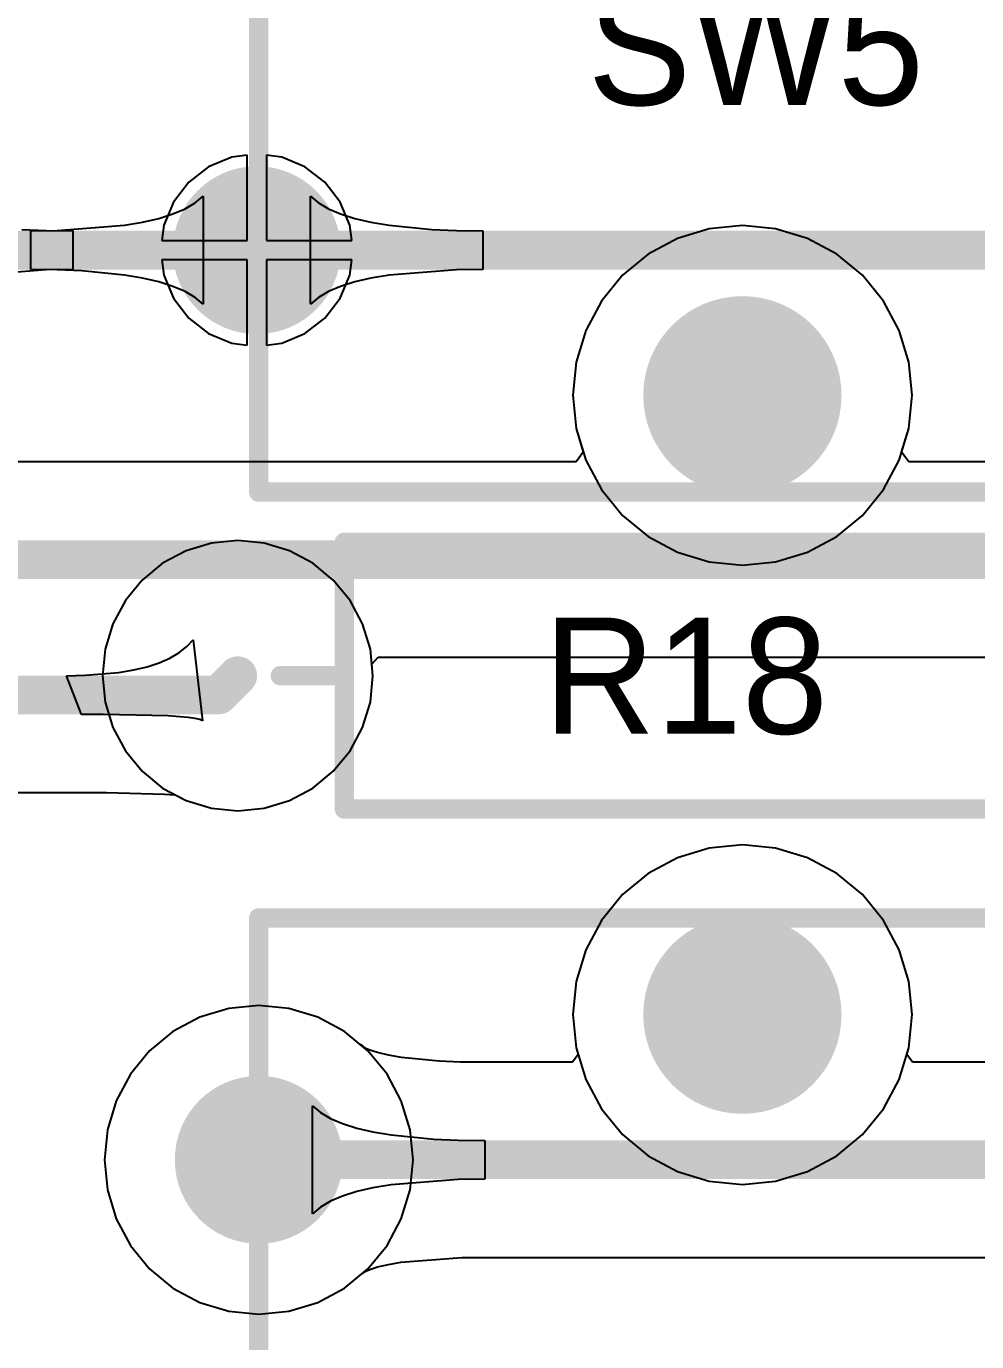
# Model space of a CAD drawing. Header units: millimetres. Extents: x 0 to 140, y 0 to 130.
# Drawn here: x 51.51 to 63.98, y 46 to 63.26 of the extents above; entities that cross this region are included whole.
import ezdxf

# ---------------------------------------------------------------- set-up
doc = ezdxf.new("R2010")
doc.units = ezdxf.units.MM
for name, color, linetype in [('BottomLayer', 5, 'Continuous'), ('BottomSolder', 6, 'Continuous'), ('MultiLayer', 9, 'Continuous'), ('PadHoleLayer', 156, 'Continuous'), ('TopLayer', 1, 'Continuous'), ('TopOverlay', 2, 'Continuous'), ('TopSolder', 216, 'Continuous')]:
    doc.layers.add(name, color=color, linetype=linetype)

# ---------------------------------------------------------------- blocks, each defined once
blk = doc.blocks.new('SW_4P_B_22')
at = {"layer": 'BottomLayer'}
h = blk.add_hatch(color=5, dxfattribs=at)
edge = h.paths.add_edge_path()
edge.add_arc((-0.0254, 4.445), 1.2, 0, 360)
h = blk.add_hatch(color=5, dxfattribs=at)
edge = h.paths.add_edge_path()
edge.add_arc((-6.3754, 2.54), 1, 0, 360)
h = blk.add_hatch(color=5, dxfattribs=at)
edge = h.paths.add_edge_path()
edge.add_arc((6.35, 2.54), 1, 0, 360)
h = blk.add_hatch(color=5, dxfattribs=at)
edge = h.paths.add_edge_path()
edge.add_arc((-6.3754, -2.54), 1, 0, 360)
h = blk.add_hatch(color=5, dxfattribs=at)
edge = h.paths.add_edge_path()
edge.add_arc((6.3246, -2.54), 1, 0, 360)
h = blk.add_hatch(color=5, dxfattribs=at)
edge = h.paths.add_edge_path()
edge.add_arc((-0.0254, -4.445), 1.2, 0, 360)
at = {"layer": 'BottomSolder'}
h = blk.add_hatch(color=6, dxfattribs=at)
edge = h.paths.add_edge_path()
edge.add_arc((-0.0254, 4.445), 1.3016, 0, 360)
h = blk.add_hatch(color=6, dxfattribs=at)
edge = h.paths.add_edge_path()
edge.add_arc((-6.3754, 2.54), 1.1016, 0, 360)
h = blk.add_hatch(color=6, dxfattribs=at)
edge = h.paths.add_edge_path()
edge.add_arc((6.35, 2.54), 1.1016, 0, 360)
h = blk.add_hatch(color=6, dxfattribs=at)
edge = h.paths.add_edge_path()
edge.add_arc((-6.3754, -2.54), 1.1016, 0, 360)
h = blk.add_hatch(color=6, dxfattribs=at)
edge = h.paths.add_edge_path()
edge.add_arc((6.3246, -2.54), 1.1016, 0, 360)
h = blk.add_hatch(color=6, dxfattribs=at)
edge = h.paths.add_edge_path()
edge.add_arc((-0.0254, -4.445), 1.3016, 0, 360)
at = {"layer": 'MultiLayer'}
h = blk.add_hatch(color=9, dxfattribs=at)
edge = h.paths.add_edge_path()
edge.add_arc((-0.0254, 4.445), 1.2, 0, 360)
h = blk.add_hatch(color=9, dxfattribs=at)
edge = h.paths.add_edge_path()
edge.add_arc((-6.3754, 2.54), 1, 0, 360)
h = blk.add_hatch(color=9, dxfattribs=at)
edge = h.paths.add_edge_path()
edge.add_arc((6.35, 2.54), 1, 0, 360)
h = blk.add_hatch(color=9, dxfattribs=at)
edge = h.paths.add_edge_path()
edge.add_arc((-6.3754, -2.54), 1, 0, 360)
h = blk.add_hatch(color=9, dxfattribs=at)
edge = h.paths.add_edge_path()
edge.add_arc((6.3246, -2.54), 1, 0, 360)
h = blk.add_hatch(color=9, dxfattribs=at)
edge = h.paths.add_edge_path()
edge.add_arc((-0.0254, -4.445), 1.2, 0, 360)
at = {"layer": 'PadHoleLayer'}
h = blk.add_hatch(color=156, dxfattribs=at)
edge = h.paths.add_edge_path()
edge.add_arc((-0.0254, 4.445), 1, 0, 360)
h = blk.add_hatch(color=156, dxfattribs=at)
edge = h.paths.add_edge_path()
edge.add_arc((-6.3754, 2.54), 0.6, 0, 360)
h = blk.add_hatch(color=156, dxfattribs=at)
edge = h.paths.add_edge_path()
edge.add_arc((6.35, 2.54), 0.6, 0, 360)
h = blk.add_hatch(color=156, dxfattribs=at)
edge = h.paths.add_edge_path()
edge.add_arc((-6.3754, -2.54), 0.6, 0, 360)
h = blk.add_hatch(color=156, dxfattribs=at)
edge = h.paths.add_edge_path()
edge.add_arc((6.3246, -2.54), 0.6, 0, 360)
h = blk.add_hatch(color=156, dxfattribs=at)
edge = h.paths.add_edge_path()
edge.add_arc((-0.0254, -4.445), 1, 0, 360)
at = {"layer": 'TopLayer'}
h = blk.add_hatch(color=1, dxfattribs=at)
edge = h.paths.add_edge_path()
edge.add_arc((-0.0254, 4.445), 1.2, 0, 360)
h = blk.add_hatch(color=1, dxfattribs=at)
edge = h.paths.add_edge_path()
edge.add_arc((-6.3754, 2.54), 1, 0, 360)
h = blk.add_hatch(color=1, dxfattribs=at)
edge = h.paths.add_edge_path()
edge.add_arc((6.35, 2.54), 1, 0, 360)
h = blk.add_hatch(color=1, dxfattribs=at)
edge = h.paths.add_edge_path()
edge.add_arc((-6.3754, -2.54), 1, 0, 360)
h = blk.add_hatch(color=1, dxfattribs=at)
edge = h.paths.add_edge_path()
edge.add_arc((6.3246, -2.54), 1, 0, 360)
h = blk.add_hatch(color=1, dxfattribs=at)
edge = h.paths.add_edge_path()
edge.add_arc((-0.0254, -4.445), 1.2, 0, 360)
at = {"layer": 'TopSolder'}
h = blk.add_hatch(color=216, dxfattribs=at)
edge = h.paths.add_edge_path()
edge.add_arc((-0.0254, 4.445), 1.3016, 0, 360)
h = blk.add_hatch(color=216, dxfattribs=at)
edge = h.paths.add_edge_path()
edge.add_arc((-6.3754, 2.54), 1.1016, 0, 360)
h = blk.add_hatch(color=216, dxfattribs=at)
edge = h.paths.add_edge_path()
edge.add_arc((6.35, 2.54), 1.1016, 0, 360)
h = blk.add_hatch(color=216, dxfattribs=at)
edge = h.paths.add_edge_path()
edge.add_arc((-6.3754, -2.54), 1.1016, 0, 360)
h = blk.add_hatch(color=216, dxfattribs=at)
edge = h.paths.add_edge_path()
edge.add_arc((6.3246, -2.54), 1.1016, 0, 360)
h = blk.add_hatch(color=216, dxfattribs=at)
edge = h.paths.add_edge_path()
edge.add_arc((-0.0254, -4.445), 1.3016, 0, 360)
at = {"layer": 'TopOverlay', "const_width": 0.254}
for points in [[(6.3246, 5.715), (-6.3754, 5.715)], [(-6.3754, 5.715), (-6.3754, -5.715)], [(6.3246, 5.715), (6.3246, -5.715)], [(6.3246, -5.715), (-6.3754, -5.715)]]:
    blk.add_lwpolyline(points, dxfattribs=at)
at = {"layer": 'TopOverlay', "const_width": 0.127}
for points in [[(-6.4389, 5.715, 1), (-6.3119, 5.715, 1)], [(-6.4389, 5.715, 1), (-6.3119, 5.715, 1)], [(6.2611, 5.715, 1), (6.3881, 5.715, 1)], [(6.2611, 5.715, 1), (6.3881, 5.715, 1)], [(-6.4389, -5.715, 1), (-6.3119, -5.715, 1)], [(-6.4389, -5.715, 1), (-6.3119, -5.715, 1)], [(6.2611, -5.715, 1), (6.3881, -5.715, 1)], [(6.2611, -5.715, 1), (6.3881, -5.715, 1)]]:
    blk.add_lwpolyline(points, format="xyb", close=True, dxfattribs=at)
blk = doc.blocks.new('_________1_2__33')
at = {"layer": 'BottomLayer'}
h = blk.add_hatch(color=5, dxfattribs=at)
edge = h.paths.add_edge_path()
edge.add_arc((-6.4, 0), 0.75, 0, 360)
h = blk.add_hatch(color=5, dxfattribs=at)
edge = h.paths.add_edge_path()
edge.add_arc((6.4, 0), 0.75, 0, 360)
at = {"layer": 'BottomSolder'}
h = blk.add_hatch(color=6, dxfattribs=at)
edge = h.paths.add_edge_path()
edge.add_arc((-6.4, 0), 0.852, 0, 360)
h = blk.add_hatch(color=6, dxfattribs=at)
edge = h.paths.add_edge_path()
edge.add_arc((6.4, 0), 0.852, 0, 360)
at = {"layer": 'MultiLayer'}
h = blk.add_hatch(color=9, dxfattribs=at)
edge = h.paths.add_edge_path()
edge.add_arc((-6.4, 0), 0.75, 0, 360)
h = blk.add_hatch(color=9, dxfattribs=at)
edge = h.paths.add_edge_path()
edge.add_arc((6.4, 0), 0.75, 0, 360)
at = {"layer": 'PadHoleLayer'}
h = blk.add_hatch(color=156, dxfattribs=at)
edge = h.paths.add_edge_path()
edge.add_arc((-6.4, 0), 0.35, 0, 360)
h = blk.add_hatch(color=156, dxfattribs=at)
edge = h.paths.add_edge_path()
edge.add_arc((6.4, 0), 0.35, 0, 360)
at = {"layer": 'TopLayer'}
h = blk.add_hatch(color=1, dxfattribs=at)
edge = h.paths.add_edge_path()
edge.add_arc((-6.4, 0), 0.75, 0, 360)
h = blk.add_hatch(color=1, dxfattribs=at)
edge = h.paths.add_edge_path()
edge.add_arc((6.4, 0), 0.75, 0, 360)
at = {"layer": 'TopSolder'}
h = blk.add_hatch(color=216, dxfattribs=at)
edge = h.paths.add_edge_path()
edge.add_arc((-6.4, 0), 0.852, 0, 360)
h = blk.add_hatch(color=216, dxfattribs=at)
edge = h.paths.add_edge_path()
edge.add_arc((6.4, 0), 0.852, 0, 360)
at = {"layer": 'TopOverlay', "const_width": 0.254}
for points in [[(-5, -1.75), (-5, 1.75)], [(-5, 1.75), (5, 1.75)], [(5, -1.75), (5, 1.75)], [(-5.842, 0), (-5.08, 0)], [(5.08, 0), (5.842, 0)], [(-5, -1.75), (5, -1.75)]]:
    blk.add_lwpolyline(points, dxfattribs=at)
at = {"layer": 'TopOverlay', "const_width": 0.127}
for points in [[(-5.064, 1.75, 1), (-4.937, 1.75, 1)], [(-5.064, 1.75, 1), (-4.937, 1.75, 1)], [(4.937, 1.75, 1), (5.064, 1.75, 1)], [(4.937, 1.75, 1), (5.064, 1.75, 1)], [(-5.905, 0, 1), (-5.779, 0, 1)], [(-5.144, 0, 1), (-5.016, 0, 1)], [(5.016, 0, 1), (5.144, 0, 1)], [(5.779, 0, 1), (5.905, 0, 1)], [(-5.064, -1.75, 1), (-4.937, -1.75, 1)], [(-5.064, -1.75, 1), (-4.937, -1.75, 1)], [(4.937, -1.75, 1), (5.064, -1.75, 1)], [(4.937, -1.75, 1), (5.064, -1.75, 1)]]:
    blk.add_lwpolyline(points, format="xyb", close=True, dxfattribs=at)
blk = doc.blocks.new('SW_4P_B_44')
at = {"layer": 'BottomLayer'}
h = blk.add_hatch(color=5, dxfattribs=at)
edge = h.paths.add_edge_path()
edge.add_arc((-0.0254, 4.445), 1.2, 0, 360)
h = blk.add_hatch(color=5, dxfattribs=at)
edge = h.paths.add_edge_path()
edge.add_arc((-6.3754, 2.54), 1, 0, 360)
h = blk.add_hatch(color=5, dxfattribs=at)
edge = h.paths.add_edge_path()
edge.add_arc((6.35, 2.54), 1, 0, 360)
h = blk.add_hatch(color=5, dxfattribs=at)
edge = h.paths.add_edge_path()
edge.add_arc((-6.3754, -2.54), 1, 0, 360)
h = blk.add_hatch(color=5, dxfattribs=at)
edge = h.paths.add_edge_path()
edge.add_arc((6.3246, -2.54), 1, 0, 360)
h = blk.add_hatch(color=5, dxfattribs=at)
edge = h.paths.add_edge_path()
edge.add_arc((-0.0254, -4.445), 1.2, 0, 360)
at = {"layer": 'BottomSolder'}
h = blk.add_hatch(color=6, dxfattribs=at)
edge = h.paths.add_edge_path()
edge.add_arc((-0.0254, 4.445), 1.3016, 0, 360)
h = blk.add_hatch(color=6, dxfattribs=at)
edge = h.paths.add_edge_path()
edge.add_arc((-6.3754, 2.54), 1.1016, 0, 360)
h = blk.add_hatch(color=6, dxfattribs=at)
edge = h.paths.add_edge_path()
edge.add_arc((6.35, 2.54), 1.1016, 0, 360)
h = blk.add_hatch(color=6, dxfattribs=at)
edge = h.paths.add_edge_path()
edge.add_arc((-6.3754, -2.54), 1.1016, 0, 360)
h = blk.add_hatch(color=6, dxfattribs=at)
edge = h.paths.add_edge_path()
edge.add_arc((6.3246, -2.54), 1.1016, 0, 360)
h = blk.add_hatch(color=6, dxfattribs=at)
edge = h.paths.add_edge_path()
edge.add_arc((-0.0254, -4.445), 1.3016, 0, 360)
at = {"layer": 'MultiLayer'}
h = blk.add_hatch(color=9, dxfattribs=at)
edge = h.paths.add_edge_path()
edge.add_arc((-0.0254, 4.445), 1.2, 0, 360)
h = blk.add_hatch(color=9, dxfattribs=at)
edge = h.paths.add_edge_path()
edge.add_arc((-6.3754, 2.54), 1, 0, 360)
h = blk.add_hatch(color=9, dxfattribs=at)
edge = h.paths.add_edge_path()
edge.add_arc((6.35, 2.54), 1, 0, 360)
h = blk.add_hatch(color=9, dxfattribs=at)
edge = h.paths.add_edge_path()
edge.add_arc((-6.3754, -2.54), 1, 0, 360)
h = blk.add_hatch(color=9, dxfattribs=at)
edge = h.paths.add_edge_path()
edge.add_arc((6.3246, -2.54), 1, 0, 360)
h = blk.add_hatch(color=9, dxfattribs=at)
edge = h.paths.add_edge_path()
edge.add_arc((-0.0254, -4.445), 1.2, 0, 360)
at = {"layer": 'PadHoleLayer'}
h = blk.add_hatch(color=156, dxfattribs=at)
edge = h.paths.add_edge_path()
edge.add_arc((-0.0254, 4.445), 1, 0, 360)
h = blk.add_hatch(color=156, dxfattribs=at)
edge = h.paths.add_edge_path()
edge.add_arc((-6.3754, 2.54), 0.6, 0, 360)
h = blk.add_hatch(color=156, dxfattribs=at)
edge = h.paths.add_edge_path()
edge.add_arc((6.35, 2.54), 0.6, 0, 360)
h = blk.add_hatch(color=156, dxfattribs=at)
edge = h.paths.add_edge_path()
edge.add_arc((-6.3754, -2.54), 0.6, 0, 360)
h = blk.add_hatch(color=156, dxfattribs=at)
edge = h.paths.add_edge_path()
edge.add_arc((6.3246, -2.54), 0.6, 0, 360)
h = blk.add_hatch(color=156, dxfattribs=at)
edge = h.paths.add_edge_path()
edge.add_arc((-0.0254, -4.445), 1, 0, 360)
at = {"layer": 'TopLayer'}
h = blk.add_hatch(color=1, dxfattribs=at)
edge = h.paths.add_edge_path()
edge.add_arc((-0.0254, 4.445), 1.2, 0, 360)
h = blk.add_hatch(color=1, dxfattribs=at)
edge = h.paths.add_edge_path()
edge.add_arc((-6.3754, 2.54), 1, 0, 360)
h = blk.add_hatch(color=1, dxfattribs=at)
edge = h.paths.add_edge_path()
edge.add_arc((6.35, 2.54), 1, 0, 360)
h = blk.add_hatch(color=1, dxfattribs=at)
edge = h.paths.add_edge_path()
edge.add_arc((-6.3754, -2.54), 1, 0, 360)
h = blk.add_hatch(color=1, dxfattribs=at)
edge = h.paths.add_edge_path()
edge.add_arc((6.3246, -2.54), 1, 0, 360)
h = blk.add_hatch(color=1, dxfattribs=at)
edge = h.paths.add_edge_path()
edge.add_arc((-0.0254, -4.445), 1.2, 0, 360)
at = {"layer": 'TopSolder'}
h = blk.add_hatch(color=216, dxfattribs=at)
edge = h.paths.add_edge_path()
edge.add_arc((-0.0254, 4.445), 1.3016, 0, 360)
h = blk.add_hatch(color=216, dxfattribs=at)
edge = h.paths.add_edge_path()
edge.add_arc((-6.3754, 2.54), 1.1016, 0, 360)
h = blk.add_hatch(color=216, dxfattribs=at)
edge = h.paths.add_edge_path()
edge.add_arc((6.35, 2.54), 1.1016, 0, 360)
h = blk.add_hatch(color=216, dxfattribs=at)
edge = h.paths.add_edge_path()
edge.add_arc((-6.3754, -2.54), 1.1016, 0, 360)
h = blk.add_hatch(color=216, dxfattribs=at)
edge = h.paths.add_edge_path()
edge.add_arc((6.3246, -2.54), 1.1016, 0, 360)
h = blk.add_hatch(color=216, dxfattribs=at)
edge = h.paths.add_edge_path()
edge.add_arc((-0.0254, -4.445), 1.3016, 0, 360)
at = {"layer": 'TopOverlay', "const_width": 0.254}
for points in [[(6.3246, 5.715), (-6.3754, 5.715)], [(-6.3754, 5.715), (-6.3754, -5.715)], [(6.3246, 5.715), (6.3246, -5.715)], [(6.3246, -5.715), (-6.3754, -5.715)]]:
    blk.add_lwpolyline(points, dxfattribs=at)
at = {"layer": 'TopOverlay', "const_width": 0.127}
for points in [[(-6.4389, 5.715, 1), (-6.3119, 5.715, 1)], [(-6.4389, 5.715, 1), (-6.3119, 5.715, 1)], [(6.2611, 5.715, 1), (6.3881, 5.715, 1)], [(6.2611, 5.715, 1), (6.3881, 5.715, 1)], [(-6.4389, -5.715, 1), (-6.3119, -5.715, 1)], [(-6.4389, -5.715, 1), (-6.3119, -5.715, 1)], [(6.2611, -5.715, 1), (6.3881, -5.715, 1)], [(6.2611, -5.715, 1), (6.3881, -5.715, 1)]]:
    blk.add_lwpolyline(points, format="xyb", close=True, dxfattribs=at)

msp = doc.modelspace()

# ---------------------------------------------------------------- linework, layer by layer
at = {"layer": 'BottomLayer'}
for p, q in [((54.205, 61.543), (53.9, 61.416)), ((54.405, 61.569), (54.205, 61.543)), ((54.405, 60.448), (54.405, 61.569)), ((54.86, 61.543), (54.659, 61.569)), ((54.659, 61.569), (54.659, 60.448)), ((55.165, 61.416), (54.86, 61.543)), ((53.9, 61.416), (53.638, 61.215)), ((55.427, 61.215), (55.165, 61.416)), ((53.638, 61.215), (53.437, 60.953)), ((55.628, 60.953), (55.427, 61.215)), ((53.437, 60.953), (53.311, 60.648)), ((53.59, 60.865), (53.721, 60.942)), ((53.721, 60.942), (53.826, 61.029)), ((53.826, 61.029), (53.826, 59.613)), ((55.239, 59.613), (55.239, 61.029)), ((55.239, 61.029), (55.343, 60.942)), ((55.343, 60.942), (55.475, 60.865)), ((55.754, 60.648), (55.628, 60.953)), ((53.246, 60.738), (53.431, 60.797)), ((53.431, 60.797), (53.59, 60.865)), ((55.475, 60.865), (55.633, 60.797)), ((55.633, 60.797), (55.819, 60.738)), ((51.447, 60.593), (51.768, 60.58)), ((51.913, 60.58), (52.794, 60.648)), ((52.794, 60.648), (53.033, 60.688)), ((53.033, 60.688), (53.246, 60.738)), ((53.311, 60.648), (53.284, 60.448)), ((55.78, 60.448), (55.754, 60.648)), ((55.819, 60.738), (56.031, 60.688)), ((56.031, 60.688), (56.271, 60.648)), ((56.271, 60.648), (56.831, 60.593)), ((56.831, 60.593), (57.152, 60.58)), ((60.473, 60.6), (60.056, 60.473)), ((60.908, 60.643), (60.473, 60.6)), ((61.342, 60.6), (60.908, 60.643)), ((61.76, 60.473), (61.342, 60.6)), ((51.565, 60.575), (51.913, 60.58)), ((51.565, 60.067), (51.565, 60.575)), ((51.768, 60.58), (52.116, 60.575)), ((52.116, 60.575), (52.116, 60.067)), ((53.284, 60.448), (54.405, 60.448)), ((54.659, 60.448), (55.78, 60.448)), ((57.152, 60.58), (57.5, 60.575)), ((57.5, 60.575), (57.5, 60.067)), ((60.056, 60.473), (59.671, 60.267)), ((62.145, 60.267), (61.76, 60.473)), ((59.671, 60.267), (59.333, 59.991)), ((62.482, 59.991), (62.145, 60.267)), ((54.405, 60.194), (53.284, 60.194)), ((53.284, 60.194), (53.311, 59.994)), ((54.405, 59.073), (54.405, 60.194)), ((55.78, 60.194), (54.659, 60.194)), ((54.659, 60.194), (54.659, 59.073)), ((55.754, 59.994), (55.78, 60.194)), ((51.768, 60.062), (50.887, 59.994)), ((51.913, 60.062), (51.565, 60.067)), ((52.116, 60.067), (51.768, 60.062)), ((52.234, 60.049), (51.913, 60.062)), ((52.794, 59.994), (52.234, 60.049)), ((53.033, 59.954), (52.794, 59.994)), ((53.246, 59.904), (53.033, 59.954)), ((53.431, 59.845), (53.246, 59.904)), ((53.311, 59.994), (53.437, 59.689)), ((55.628, 59.689), (55.754, 59.994)), ((55.819, 59.904), (55.633, 59.845)), ((56.031, 59.954), (55.819, 59.904)), ((56.271, 59.994), (56.031, 59.954)), ((57.152, 60.062), (56.271, 59.994)), ((57.5, 60.067), (57.152, 60.062)), ((59.333, 59.991), (59.056, 59.653)), ((62.759, 59.653), (62.482, 59.991)), ((53.59, 59.777), (53.431, 59.845)), ((53.721, 59.7), (53.59, 59.777)), ((55.475, 59.777), (55.343, 59.7)), ((55.633, 59.845), (55.475, 59.777)), ((53.437, 59.689), (53.638, 59.427)), ((53.826, 59.613), (53.721, 59.7)), ((55.343, 59.7), (55.239, 59.613)), ((55.427, 59.427), (55.628, 59.689)), ((59.056, 59.653), (58.851, 59.268)), ((62.965, 59.268), (62.759, 59.653)), ((53.638, 59.427), (53.9, 59.226)), ((55.165, 59.226), (55.427, 59.427)), ((53.9, 59.226), (54.205, 59.099)), ((54.86, 59.099), (55.165, 59.226)), ((58.851, 59.268), (58.724, 58.85)), ((63.092, 58.85), (62.965, 59.268)), ((54.205, 59.099), (54.405, 59.073)), ((54.659, 59.073), (54.86, 59.099)), ((58.724, 58.85), (58.681, 58.416)), ((63.134, 58.416), (63.092, 58.85)), ((58.681, 58.416), (58.724, 57.982)), ((63.092, 57.982), (63.134, 58.416)), ((58.724, 57.982), (58.819, 57.669)), ((62.997, 57.669), (63.092, 57.982)), ((58.819, 57.669), (58.724, 57.542)), ((63.091, 57.542), (62.997, 57.669)), ((58.724, 57.542), (44.982, 57.542)), ((68.835, 57.542), (63.091, 57.542)), ((53.51, 55.038), (53.613, 55.118)), ((53.613, 55.118), (53.698, 55.208)), ((53.698, 55.208), (53.821, 54.146)), ((53.092, 54.855), (53.25, 54.906)), ((53.25, 54.906), (53.389, 54.968)), ((53.389, 54.968), (53.51, 55.038)), ((56.042, 54.886), (56.127, 54.98)), ((56.127, 54.98), (65.237, 54.98)), ((52.032, 54.737), (52.281, 54.742)), ((52.231, 54.229), (52.032, 54.737)), ((52.281, 54.742), (52.723, 54.779)), ((52.723, 54.779), (52.917, 54.812)), ((52.917, 54.812), (53.092, 54.855)), ((56.023, 54.391), (56.057, 54.737)), ((56.057, 54.737), (56.042, 54.886)), ((55.922, 54.058), (56.023, 54.391)), ((52.514, 54.228), (52.231, 54.229)), ((53.37, 54.208), (52.514, 54.228)), ((53.633, 54.188), (53.37, 54.208)), ((53.723, 54.176), (53.633, 54.188)), ((53.786, 54.162), (53.723, 54.176)), ((53.821, 54.146), (53.786, 54.162)), ((55.758, 53.751), (55.922, 54.058)), ((55.537, 53.482), (55.758, 53.751)), ((55.268, 53.262), (55.537, 53.482)), ((50.817, 53.202), (52.56, 53.202)), ((52.56, 53.202), (53.319, 53.184)), ((53.319, 53.184), (53.461, 53.174)), ((53.461, 53.174), (53.603, 53.098)), ((54.961, 53.098), (55.268, 53.262)), ((53.603, 53.098), (53.936, 52.997)), ((53.936, 52.997), (54.282, 52.962)), ((54.282, 52.962), (54.629, 52.997)), ((54.629, 52.997), (54.961, 53.098)), ((60.908, 52.516), (60.473, 52.473)), ((61.342, 52.473), (60.908, 52.516)), ((60.056, 52.346), (59.671, 52.14)), ((60.473, 52.473), (60.056, 52.346)), ((61.76, 52.346), (61.342, 52.473)), ((62.145, 52.14), (61.76, 52.346)), ((59.671, 52.14), (59.333, 51.864)), ((62.482, 51.864), (62.145, 52.14)), ((59.333, 51.864), (59.056, 51.526)), ((62.759, 51.526), (62.482, 51.864)), ((59.056, 51.526), (58.851, 51.141)), ((62.965, 51.141), (62.759, 51.526)), ((58.851, 51.141), (58.724, 50.723)), ((63.092, 50.723), (62.965, 51.141)), ((58.724, 50.723), (58.681, 50.289)), ((63.134, 50.289), (63.092, 50.723)), ((54.558, 50.41), (54.163, 50.371)), ((54.953, 50.371), (54.558, 50.41)), ((53.783, 50.256), (53.432, 50.068)), ((54.163, 50.371), (53.783, 50.256)), ((55.333, 50.256), (54.953, 50.371)), ((55.683, 50.068), (55.333, 50.256)), ((58.681, 50.289), (58.724, 49.855)), ((63.092, 49.855), (63.134, 50.289)), ((53.432, 50.068), (53.125, 49.816)), ((55.89, 49.898), (55.683, 50.068)), ((55.917, 49.882), (55.89, 49.898)), ((53.125, 49.816), (52.873, 49.509)), ((55.958, 49.848), (55.917, 49.882)), ((55.963, 49.845), (55.958, 49.848)), ((56.017, 49.822), (55.963, 49.845)), ((56.117, 49.79), (56.017, 49.822)), ((56.26, 49.756), (56.117, 49.79)), ((56.432, 49.727), (56.26, 49.756)), ((56.928, 49.679), (56.432, 49.727)), ((58.75, 49.767), (58.675, 49.665)), ((58.724, 49.855), (58.75, 49.767)), ((63.065, 49.767), (63.092, 49.855)), ((63.141, 49.665), (63.065, 49.767)), ((57.206, 49.667), (56.928, 49.679)), ((57.364, 49.665), (57.206, 49.667)), ((58.675, 49.665), (57.364, 49.665)), ((64.452, 49.665), (63.141, 49.665)), ((52.873, 49.509), (52.686, 49.159)), ((52.686, 49.159), (52.571, 48.779)), ((55.264, 47.676), (55.264, 49.092)), ((55.264, 49.092), (55.369, 49.005)), ((55.369, 49.005), (55.5, 48.928)), ((55.5, 48.928), (55.659, 48.86)), ((55.659, 48.86), (55.844, 48.801)), ((52.571, 48.779), (52.532, 48.384)), ((55.844, 48.801), (56.057, 48.751)), ((56.057, 48.751), (56.296, 48.711)), ((56.296, 48.711), (56.856, 48.656)), ((56.856, 48.656), (57.177, 48.643)), ((57.177, 48.643), (57.525, 48.638)), ((57.525, 48.638), (57.525, 48.13)), ((52.532, 48.384), (52.571, 47.989)), ((52.571, 47.989), (52.686, 47.609)), ((56.057, 48.017), (55.844, 47.967)), ((56.296, 48.057), (56.057, 48.017)), ((57.177, 48.125), (56.296, 48.057)), ((57.525, 48.13), (57.177, 48.125)), ((55.5, 47.84), (55.369, 47.763)), ((55.659, 47.908), (55.5, 47.84)), ((55.844, 47.967), (55.659, 47.908)), ((55.369, 47.763), (55.264, 47.676)), ((52.686, 47.609), (52.873, 47.259)), ((52.873, 47.259), (53.125, 46.952)), ((53.125, 46.952), (53.432, 46.7)), ((56.017, 46.946), (56.117, 46.978)), ((56.117, 46.978), (56.26, 47.012)), ((56.26, 47.012), (56.422, 47.039)), ((56.422, 47.039), (57.223, 47.101)), ((57.223, 47.101), (57.364, 47.103)), ((57.364, 47.103), (64.452, 47.103)), ((55.683, 46.7), (55.89, 46.87)), ((55.89, 46.87), (55.917, 46.886)), ((55.917, 46.886), (55.958, 46.92)), ((55.958, 46.92), (55.963, 46.923)), ((55.963, 46.923), (56.017, 46.946)), ((53.432, 46.7), (53.783, 46.512)), ((55.333, 46.512), (55.683, 46.7)), ((53.783, 46.512), (54.163, 46.397)), ((54.953, 46.397), (55.333, 46.512)), ((54.163, 46.397), (54.558, 46.358)), ((54.558, 46.358), (54.953, 46.397))]:
    msp.add_line(p, q, dxfattribs=at)
at = {"layer": 'BottomLayer', "const_width": 0.508}
for points in [[(49.148, 60.321), (54.532, 60.321)], [(54.532, 60.321), (67.258, 60.321)], [(35.179, 56.261), (70.485, 56.261)], [(54.028, 54.483), (54.282, 54.737)], [(48.818, 54.483), (54.028, 54.483)], [(54.558, 48.384), (67.258, 48.384)]]:
    msp.add_lwpolyline(points, dxfattribs=at)
at = {"layer": 'BottomLayer', "const_width": 0.254}
for points in [[(54.405, 60.321, 1), (54.659, 60.321, 1)], [(54.405, 60.321, 1), (54.659, 60.321, 1)], [(54.155, 54.737, 1), (54.409, 54.737, 1)], [(53.901, 54.483, 1), (54.155, 54.483, 1)], [(53.901, 54.483, 1), (54.155, 54.483, 1)], [(54.431, 48.384, 1), (54.685, 48.384, 1)]]:
    msp.add_lwpolyline(points, format="xyb", close=True, dxfattribs=at)
at = {"layer": 'TopLayer'}
for p, q in [((54.205, 61.543), (53.9, 61.416)), ((54.405, 61.569), (54.205, 61.543)), ((54.405, 60.448), (54.405, 61.569)), ((54.86, 61.543), (54.659, 61.569)), ((54.659, 61.569), (54.659, 60.448)), ((55.165, 61.416), (54.86, 61.543)), ((53.9, 61.416), (53.638, 61.215)), ((55.427, 61.215), (55.165, 61.416)), ((53.638, 61.215), (53.437, 60.953)), ((55.628, 60.953), (55.427, 61.215)), ((53.437, 60.953), (53.311, 60.648)), ((55.754, 60.648), (55.628, 60.953)), ((53.311, 60.648), (53.284, 60.448)), ((55.78, 60.448), (55.754, 60.648)), ((60.473, 60.6), (60.056, 60.473)), ((60.908, 60.643), (60.473, 60.6)), ((61.342, 60.6), (60.908, 60.643)), ((61.76, 60.473), (61.342, 60.6)), ((53.284, 60.448), (54.405, 60.448)), ((54.659, 60.448), (55.78, 60.448)), ((60.056, 60.473), (59.671, 60.267)), ((62.145, 60.267), (61.76, 60.473)), ((59.671, 60.267), (59.333, 59.991)), ((62.482, 59.991), (62.145, 60.267)), ((54.405, 60.194), (53.284, 60.194)), ((53.284, 60.194), (53.311, 59.994)), ((54.405, 59.073), (54.405, 60.194)), ((55.78, 60.194), (54.659, 60.194)), ((54.659, 60.194), (54.659, 59.073)), ((55.754, 59.994), (55.78, 60.194)), ((53.311, 59.994), (53.437, 59.689)), ((55.628, 59.689), (55.754, 59.994)), ((59.333, 59.991), (59.056, 59.653)), ((62.759, 59.653), (62.482, 59.991)), ((53.437, 59.689), (53.638, 59.427)), ((55.427, 59.427), (55.628, 59.689)), ((59.056, 59.653), (58.851, 59.268)), ((62.965, 59.268), (62.759, 59.653)), ((53.638, 59.427), (53.9, 59.226)), ((55.165, 59.226), (55.427, 59.427)), ((53.9, 59.226), (54.205, 59.099)), ((54.86, 59.099), (55.165, 59.226)), ((58.851, 59.268), (58.724, 58.85)), ((63.092, 58.85), (62.965, 59.268)), ((54.205, 59.099), (54.405, 59.073)), ((54.659, 59.073), (54.86, 59.099)), ((58.724, 58.85), (58.681, 58.416)), ((63.134, 58.416), (63.092, 58.85)), ((58.681, 58.416), (58.724, 57.982)), ((63.092, 57.982), (63.134, 58.416)), ((58.724, 57.982), (58.851, 57.564)), ((62.965, 57.564), (63.092, 57.982)), ((58.851, 57.564), (59.056, 57.179)), ((62.759, 57.179), (62.965, 57.564)), ((59.056, 57.179), (59.333, 56.841)), ((62.482, 56.841), (62.759, 57.179)), ((59.333, 56.841), (59.671, 56.565)), ((62.145, 56.565), (62.482, 56.841)), ((53.936, 56.477), (53.603, 56.376)), ((54.282, 56.512), (53.936, 56.477)), ((54.629, 56.477), (54.282, 56.512)), ((54.961, 56.376), (54.629, 56.477)), ((59.671, 56.565), (60.056, 56.359)), ((61.76, 56.359), (62.145, 56.565)), ((53.603, 56.376), (53.296, 56.212)), ((55.268, 56.212), (54.961, 56.376)), ((60.056, 56.359), (60.473, 56.232)), ((61.342, 56.232), (61.76, 56.359)), ((53.296, 56.212), (53.028, 55.992)), ((55.537, 55.992), (55.268, 56.212)), ((60.473, 56.232), (60.908, 56.189)), ((60.908, 56.189), (61.342, 56.232)), ((53.028, 55.992), (52.807, 55.723)), ((55.758, 55.723), (55.537, 55.992)), ((52.807, 55.723), (52.643, 55.416)), ((55.922, 55.416), (55.758, 55.723)), ((52.643, 55.416), (52.542, 55.083)), ((56.023, 55.083), (55.922, 55.416)), ((52.542, 55.083), (52.508, 54.737)), ((56.057, 54.737), (56.023, 55.083)), ((52.508, 54.737), (52.542, 54.391)), ((56.023, 54.391), (56.057, 54.737)), ((52.542, 54.391), (52.643, 54.058)), ((55.922, 54.058), (56.023, 54.391)), ((52.643, 54.058), (52.807, 53.751)), ((55.758, 53.751), (55.922, 54.058)), ((52.807, 53.751), (53.028, 53.482)), ((55.537, 53.482), (55.758, 53.751)), ((53.028, 53.482), (53.296, 53.262)), ((55.268, 53.262), (55.537, 53.482)), ((53.296, 53.262), (53.603, 53.098)), ((54.961, 53.098), (55.268, 53.262)), ((53.603, 53.098), (53.936, 52.997)), ((53.936, 52.997), (54.282, 52.962)), ((54.282, 52.962), (54.629, 52.997)), ((54.629, 52.997), (54.961, 53.098)), ((60.908, 52.516), (60.473, 52.473)), ((61.342, 52.473), (60.908, 52.516)), ((60.056, 52.346), (59.671, 52.14)), ((60.473, 52.473), (60.056, 52.346)), ((61.76, 52.346), (61.342, 52.473)), ((62.145, 52.14), (61.76, 52.346)), ((59.671, 52.14), (59.333, 51.864)), ((62.482, 51.864), (62.145, 52.14)), ((59.333, 51.864), (59.056, 51.526)), ((62.759, 51.526), (62.482, 51.864)), ((59.056, 51.526), (58.851, 51.141)), ((62.965, 51.141), (62.759, 51.526)), ((58.851, 51.141), (58.724, 50.723)), ((63.092, 50.723), (62.965, 51.141)), ((58.724, 50.723), (58.681, 50.289)), ((63.134, 50.289), (63.092, 50.723)), ((54.558, 50.41), (54.163, 50.371)), ((54.953, 50.371), (54.558, 50.41)), ((53.783, 50.256), (53.432, 50.068)), ((54.163, 50.371), (53.783, 50.256)), ((55.333, 50.256), (54.953, 50.371)), ((55.683, 50.068), (55.333, 50.256)), ((58.681, 50.289), (58.724, 49.855)), ((63.092, 49.855), (63.134, 50.289)), ((53.432, 50.068), (53.125, 49.816)), ((55.99, 49.816), (55.683, 50.068)), ((53.125, 49.816), (52.873, 49.509)), ((56.242, 49.509), (55.99, 49.816)), ((58.724, 49.855), (58.851, 49.437)), ((62.965, 49.437), (63.092, 49.855)), ((52.873, 49.509), (52.686, 49.159)), ((56.429, 49.159), (56.242, 49.509)), ((58.851, 49.437), (59.056, 49.052)), ((62.759, 49.052), (62.965, 49.437)), ((52.686, 49.159), (52.571, 48.779)), ((56.545, 48.779), (56.429, 49.159)), ((59.056, 49.052), (59.333, 48.714)), ((62.482, 48.714), (62.759, 49.052)), ((52.571, 48.779), (52.532, 48.384)), ((56.583, 48.384), (56.545, 48.779)), ((59.333, 48.714), (59.671, 48.438)), ((62.145, 48.438), (62.482, 48.714)), ((52.532, 48.384), (52.571, 47.989)), ((56.545, 47.989), (56.583, 48.384)), ((59.671, 48.438), (60.056, 48.232)), ((61.76, 48.232), (62.145, 48.438)), ((60.056, 48.232), (60.473, 48.105)), ((61.342, 48.105), (61.76, 48.232)), ((52.571, 47.989), (52.686, 47.609)), ((56.429, 47.609), (56.545, 47.989)), ((60.473, 48.105), (60.908, 48.062)), ((60.908, 48.062), (61.342, 48.105)), ((52.686, 47.609), (52.873, 47.259)), ((56.242, 47.259), (56.429, 47.609)), ((52.873, 47.259), (53.125, 46.952)), ((55.99, 46.952), (56.242, 47.259)), ((53.125, 46.952), (53.432, 46.7)), ((55.683, 46.7), (55.99, 46.952)), ((53.432, 46.7), (53.783, 46.512)), ((55.333, 46.512), (55.683, 46.7)), ((53.783, 46.512), (54.163, 46.397)), ((54.953, 46.397), (55.333, 46.512)), ((54.163, 46.397), (54.558, 46.358)), ((54.558, 46.358), (54.953, 46.397))]:
    msp.add_line(p, q, dxfattribs=at)

# ---------------------------------------------------------------- block references
for name, p, rotation in [('SW_4P_B_44', (60.882, 62.861), 180), ('_________1_2__33', (60.682, 54.737), 360), ('SW_4P_B_22', (60.882, 45.844), 180)]:
    msp.add_blockref(name, p, dxfattribs=dict(rotation=rotation))

# ---------------------------------------------------------------- texts
at = {"layer": 'TopOverlay'}
for s, p in [('SW5', (58.876, 62.226)), ('R18', (58.294, 53.975))]:
    msp.add_text(s, height=1.524, dxfattribs=at).set_placement(p)

doc.saveas('drawing.dxf')
